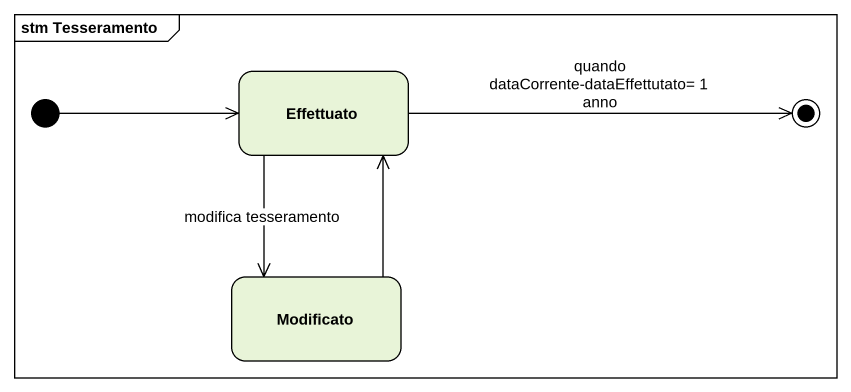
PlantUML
@startuml
mainframe stm Tesseramento
hide empty description
state Effettuato
state Modificato
[*] -right-> Effettuato
Effettuato --> Modificato : modifica tesseramento
Modificato -up-> Effettuato
Effettuato -right-> [*] : quando dataCorrente-dataEffettutato= 1 anno
@enduml
